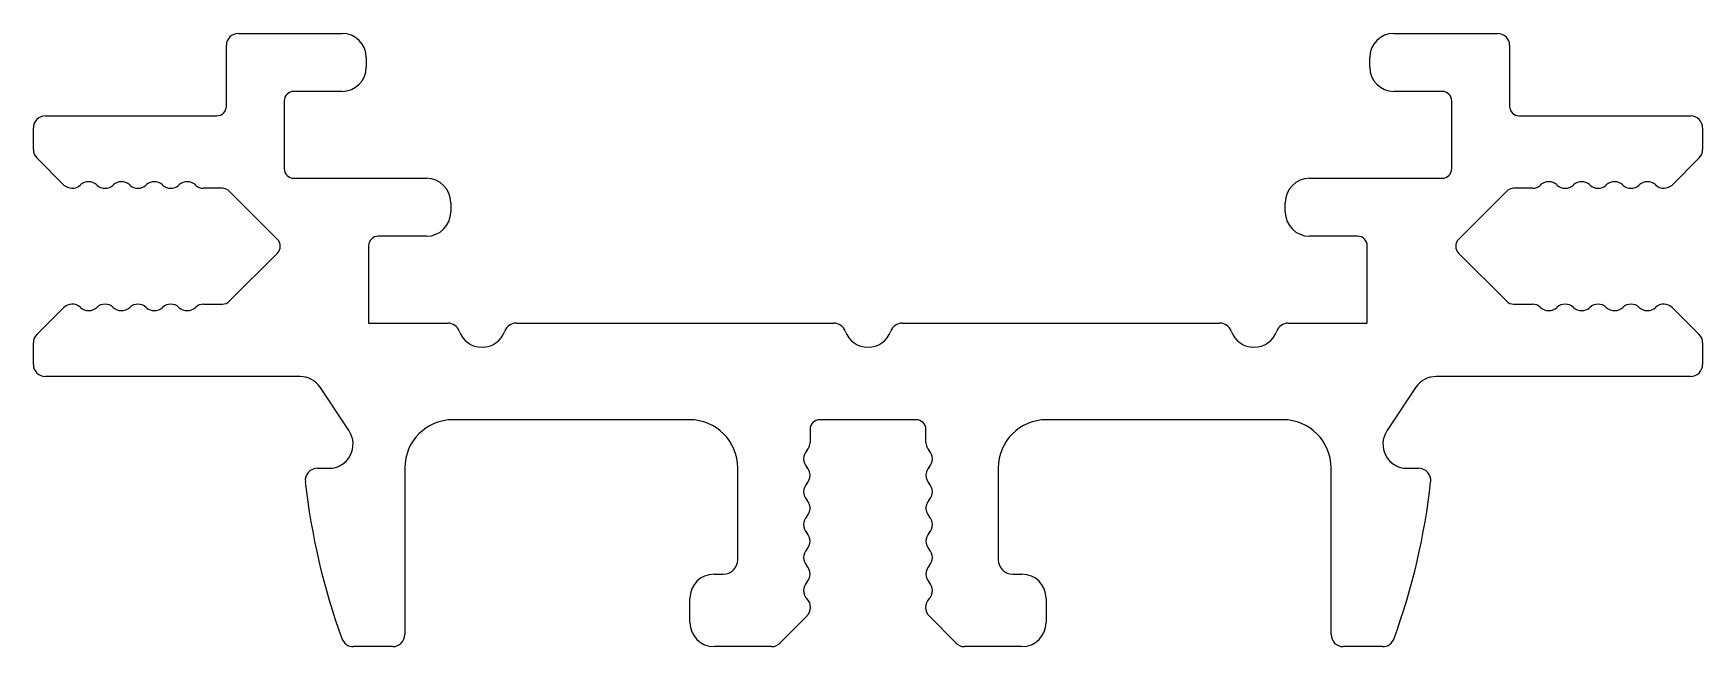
# Model space of a CAD drawing. Extents: x 1.4 to 36, y 1.3 to 14.
import ezdxf

# ---------------------------------------------------------------- set-up
doc = ezdxf.new("R2010")
doc.units = 0
doc.layers.get('0').update_dxf_attribs({"linetype": 'CONTINUOUS'})

msp = doc.modelspace()

# ---------------------------------------------------------------- linework, layer by layer
for p, q in [((5.685, 14.044), (7.835, 14.044)), ((29.635, 14.044), (31.785, 14.044)), ((5.435, 12.537), (5.435, 13.794)), ((8.335, 13.544), (8.335, 13.344)), ((29.135, 13.344), (29.135, 13.544)), ((32.035, 13.794), (32.035, 12.537)), ((7.835, 12.844), (6.835, 12.844)), ((30.635, 12.844), (29.635, 12.844)), ((6.635, 12.644), (6.635, 11.244)), ((30.835, 11.244), (30.835, 12.644)), ((1.685, 12.337), (5.235, 12.337)), ((32.235, 12.337), (35.785, 12.337)), ((1.435, 11.641), (1.435, 12.087)), ((36.035, 12.087), (36.035, 11.641)), ((2.062, 10.911), (1.509, 11.464)), ((35.962, 11.464), (35.409, 10.911)), ((5.353, 10.837), (4.965, 10.837)), ((6.494, 9.779), (5.494, 10.779)), ((6.835, 11.044), (9.585, 11.044)), ((27.885, 11.044), (30.635, 11.044)), ((31.977, 10.779), (30.977, 9.779)), ((32.506, 10.837), (32.118, 10.837)), ((10.085, 10.544), (10.085, 10.344)), ((27.385, 10.344), (27.385, 10.544)), ((9.585, 9.844), (8.585, 9.844)), ((28.885, 9.844), (27.885, 9.844)), ((5.494, 8.496), (6.494, 9.496)), ((8.385, 9.644), (8.385, 8.044)), ((29.085, 8.044), (29.085, 9.644)), ((30.977, 9.496), (31.977, 8.496)), ((1.509, 7.811), (2.062, 8.364)), ((4.965, 8.437), (5.353, 8.437)), ((32.118, 8.437), (32.506, 8.437)), ((35.409, 8.364), (35.962, 7.811)), ((8.385, 8.044), (10.028, 8.044)), ((11.442, 8.044), (18.028, 8.044)), ((19.442, 8.044), (26.028, 8.044)), ((27.442, 8.044), (29.085, 8.044)), ((1.435, 7.187), (1.435, 7.634)), ((36.035, 7.634), (36.035, 7.187)), ((6.962, 6.937), (1.685, 6.937)), ((35.785, 6.937), (30.509, 6.937)), ((7.978, 5.815), (7.378, 6.715)), ((30.093, 6.715), (29.493, 5.815)), ((15.035, 6.044), (10.135, 6.044)), ((19.735, 6.044), (17.735, 6.044)), ((27.335, 6.044), (22.435, 6.044)), ((17.535, 5.844), (17.535, 5.574)), ((19.935, 5.574), (19.935, 5.844)), ((7.321, 5.037), (7.562, 5.037)), ((9.135, 5.044), (9.135, 1.594)), ((16.035, 3.144), (16.035, 5.044)), ((21.435, 5.044), (21.435, 3.144)), ((28.335, 1.594), (28.335, 5.044)), ((29.909, 5.037), (30.15, 5.037)), ((15.544, 2.844), (15.735, 2.844)), ((21.735, 2.844), (21.927, 2.844)), ((15.044, 1.844), (15.044, 2.344)), ((22.427, 2.344), (22.427, 1.844)), ((17.471, 1.98), (16.909, 1.418)), ((20.562, 1.418), (20, 1.98)), ((8.885, 1.344), (8.066, 1.344)), ((16.732, 1.344), (15.544, 1.344)), ((21.927, 1.344), (20.739, 1.344)), ((29.405, 1.344), (28.585, 1.344))]:
    msp.add_line(p, q)
for centre, radius, start, end in [((5.685, 13.794), 0.25, 90, 180), ((7.835, 13.544), 0.5, 360, 90), ((29.635, 13.544), 0.5, 90, 180), ((31.785, 13.794), 0.25, 360, 90), ((7.835, 13.344), 0.5, 270, 0), ((29.635, 13.344), 0.5, 180, 270), ((6.835, 12.644), 0.2, 90, 180), ((30.635, 12.644), 0.2, 0, 90), ((5.235, 12.537), 0.2, 270, 0), ((32.235, 12.537), 0.2, 180, 270), ((1.685, 12.087), 0.25, 90, 180), ((35.785, 12.087), 0.25, 0, 90), ((1.685, 11.641), 0.25, 180, 225), ((35.785, 11.641), 0.25, 315, 0), ((6.835, 11.244), 0.2, 180, 270), ((30.635, 11.244), 0.2, 270, 0), ((2.239, 11.088), 0.25, 225, 312.9287), ((2.579, 10.722), 0.25, 47.0259, 132.9287), ((2.92, 11.087), 0.25, 227.0259, 312.9741), ((3.261, 10.722), 0.25, 47.0259, 132.9741), ((3.602, 11.087), 0.25, 227.0259, 312.9741), ((3.943, 10.722), 0.25, 47.0259, 132.9741), ((4.283, 11.087), 0.25, 227.0259, 312.9741), ((4.624, 10.722), 0.25, 47.0259, 132.9741), ((4.965, 11.087), 0.25, 227.0259, 270), ((5.353, 10.637), 0.2, 45, 90), ((9.585, 10.544), 0.5, 360, 90), ((27.885, 10.544), 0.5, 90, 180), ((32.118, 10.637), 0.2, 90, 135), ((32.506, 11.087), 0.25, 270, 312.9741), ((32.847, 10.722), 0.25, 47.0259, 132.9741), ((33.187, 11.087), 0.25, 227.0259, 312.9741), ((33.528, 10.722), 0.25, 47.0259, 132.9741), ((33.869, 11.087), 0.25, 227.0259, 312.9741), ((34.21, 10.722), 0.25, 47.0259, 132.9741), ((34.551, 11.087), 0.25, 227.0259, 312.9741), ((34.892, 10.722), 0.25, 47.0713, 132.9741), ((35.232, 11.088), 0.25, 227.0713, 315), ((9.585, 10.344), 0.5, 270, 0), ((27.885, 10.344), 0.5, 180, 270), ((6.353, 9.637), 0.2, 315, 45), ((8.585, 9.644), 0.2, 90, 180), ((28.885, 9.644), 0.2, 0, 90), ((31.118, 9.637), 0.2, 135, 225), ((2.239, 8.187), 0.25, 47.0713, 135), ((2.579, 8.553), 0.25, 227.0713, 312.9741), ((2.92, 8.187), 0.25, 47.0259, 132.9741), ((3.261, 8.553), 0.25, 227.0259, 312.9741), ((3.602, 8.187), 0.25, 47.0259, 132.9741), ((3.943, 8.553), 0.25, 227.0259, 312.9741), ((4.283, 8.187), 0.25, 47.0259, 132.9741), ((4.624, 8.553), 0.25, 227.0259, 312.9741), ((4.965, 8.187), 0.25, 90, 132.9741), ((5.353, 8.637), 0.2, 270, 315), ((32.118, 8.637), 0.2, 225, 270), ((32.506, 8.187), 0.25, 47.0259, 90), ((32.847, 8.553), 0.25, 227.0259, 312.9741), ((33.187, 8.187), 0.25, 47.0259, 132.9741), ((33.528, 8.553), 0.25, 227.0259, 312.9741), ((33.869, 8.187), 0.25, 47.0259, 132.9741), ((34.21, 8.553), 0.25, 227.0259, 312.9741), ((34.551, 8.187), 0.25, 47.0259, 132.9741), ((34.892, 8.553), 0.25, 227.0259, 312.9287), ((35.232, 8.187), 0.25, 45, 132.9287), ((10.028, 7.794), 0.25, 19.4712, 90), ((11.442, 7.794), 0.25, 90, 160.5288), ((18.028, 7.794), 0.25, 19.4712, 90), ((19.442, 7.794), 0.25, 90, 160.5288), ((26.028, 7.794), 0.25, 19.4712, 90), ((27.442, 7.794), 0.25, 90, 160.5288), ((1.685, 7.634), 0.25, 135, 180), ((10.735, 8.044), 0.5, 199.4712, 340.5288), ((18.735, 8.044), 0.5, 199.4712, 340.5288), ((26.735, 8.044), 0.5, 199.4712, 340.5288), ((35.785, 7.634), 0.25, 0, 45), ((1.685, 7.187), 0.25, 180, 270), ((6.962, 6.437), 0.5, 33.6901, 90), ((30.509, 6.437), 0.5, 90, 146.3099), ((35.785, 7.187), 0.25, 270, 0), ((10.135, 5.044), 1, 90, 180), ((15.035, 5.044), 1, 0, 90), ((17.735, 5.844), 0.2, 90, 180), ((19.735, 5.844), 0.2, 0, 90), ((22.435, 5.044), 1, 90, 180), ((27.335, 5.044), 1, 0, 90), ((7.562, 5.537), 0.5, 270, 33.6901), ((17.285, 5.574), 0.25, 317.0259, 0), ((20.185, 5.574), 0.25, 180, 222.9741), ((29.909, 5.537), 0.5, 146.3099, 270), ((17.651, 5.233), 0.25, 137.0259, 222.9741), ((19.82, 5.233), 0.25, 317.0259, 42.9741), ((7.321, 4.787), 0.25, 90, 186.2776), ((17.285, 4.892), 0.25, 317.0259, 42.9741), ((20.185, 4.892), 0.25, 137.0259, 222.9741), ((30.15, 4.787), 0.25, 353.7224, 90), ((20.953, 6.287), 13.965, 186.2776, 200.0081), ((17.651, 4.552), 0.25, 137.0259, 222.9741), ((19.82, 4.552), 0.25, 317.0259, 42.9741), ((16.517, 6.287), 13.965, 339.9919, 353.7224), ((17.285, 4.211), 0.25, 317.0259, 42.9741), ((20.185, 4.211), 0.25, 137.0259, 222.9741), ((17.651, 3.87), 0.25, 137.0259, 222.9741), ((19.82, 3.87), 0.25, 317.0259, 42.9741), ((17.285, 3.529), 0.25, 317.0259, 42.9741), ((20.185, 3.529), 0.25, 137.0259, 222.9741), ((15.735, 3.144), 0.3, 270, 360), ((17.651, 3.188), 0.25, 137.0259, 222.9287), ((19.82, 3.188), 0.25, 317.0713, 42.9741), ((21.735, 3.144), 0.3, 180, 270), ((15.544, 2.344), 0.5, 90, 180), ((17.285, 2.847), 0.25, 317.026, 43.0193), ((20.185, 2.847), 0.25, 136.9807, 222.974), ((21.927, 2.344), 0.5, 0, 90), ((17.651, 2.507), 0.25, 137.0259, 224.4146), ((19.82, 2.507), 0.25, 315.5854, 42.9741), ((17.294, 2.157), 0.25, 315, 44.4146), ((20.177, 2.157), 0.25, 135.5854, 225), ((15.544, 1.844), 0.5, 180, 270), ((21.927, 1.844), 0.5, 270, 0), ((8.066, 1.594), 0.25, 200.0081, 270), ((8.885, 1.594), 0.25, 270, 0), ((16.732, 1.594), 0.25, 270, 315), ((20.739, 1.594), 0.25, 225, 270), ((28.585, 1.594), 0.25, 180, 270), ((29.405, 1.594), 0.25, 270, 339.9919)]:
    msp.add_arc(centre, radius, start, end)

doc.saveas('drawing.dxf')
